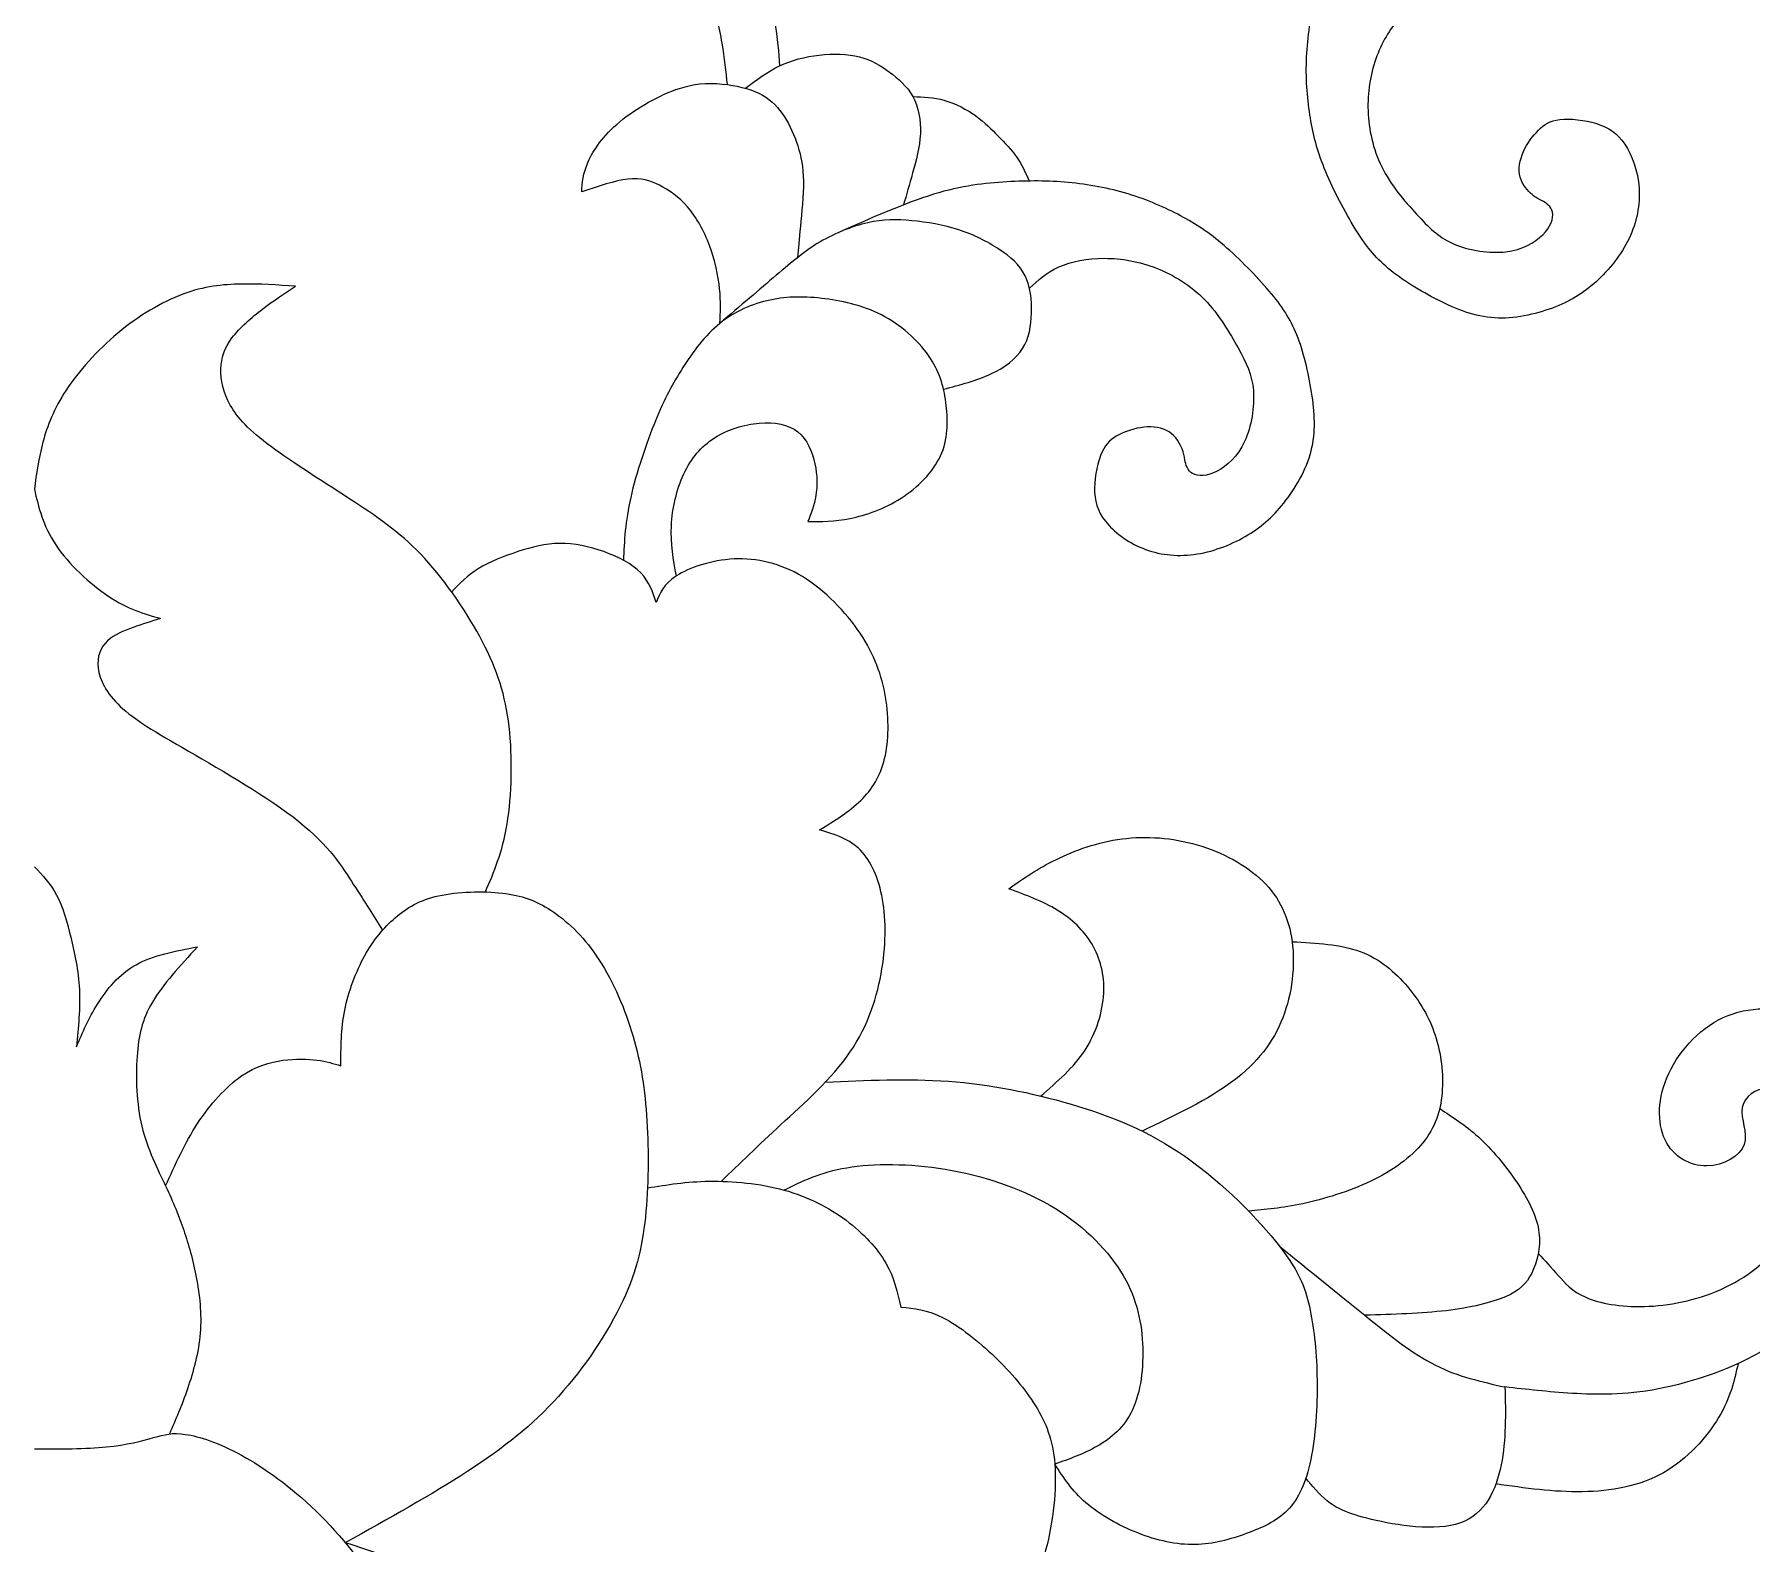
# Model space of a CAD drawing. Header units: inches. Extents: x 3.3 to 19.3, y -1.1 to 16.4.
# Drawn here: x 11.262 to 14.39, y 2.91 to 5.661 of the extents above; entities that cross this region are included whole.
import ezdxf

# ---------------------------------------------------------------- set-up
doc = ezdxf.new("R2010")
doc.units = ezdxf.units.IN
doc.header["$MEASUREMENT"] = 0
doc.layers.add('DV1_Layer_2', color=7, linetype='Continuous')

# ---------------------------------------------------------------- blocks, each defined once
blk = doc.blocks.new('SE')
at = {"layer": 'DV1_Layer_2', "color": 7, "linetype": 'Continuous'}
for points, knots in [([(12.5245, 5.569), (12.522, 5.5927), (12.5196, 5.6164), (12.5102, 5.6733), (12.5033, 5.7066), (12.4907, 5.7384), (12.4781, 5.7702), (12.4597, 5.8006), (12.4408, 5.8279), (12.4219, 5.8551), (12.4024, 5.8792), (12.3789, 5.9007), (12.3554, 5.9222), (12.3279, 5.9411), (12.2803, 5.9686), (12.2602, 5.9772), (12.2081, 5.9841), (12.1759, 5.9824), (12.1464, 5.9726), (12.1169, 5.9629), (12.0899, 5.9451), (12.0756, 5.9296), (12.0613, 5.9142), (12.0596, 5.901), (12.071, 5.874), (12.0842, 5.8603), (12.098, 5.8531), (12.1117, 5.8459), (12.1261, 5.8453), (12.1404, 5.8448), (12.1175, 5.8287), (12.0945, 5.8127), (12.0727, 5.8024), (12.051, 5.792), (12.0303, 5.7874), (12.0077, 5.7857), (11.985, 5.784), (11.9604, 5.7852), (11.9162, 5.8115), (11.8967, 5.8368), (11.8715, 5.8889), (11.8658, 5.9159), (11.8646, 5.9428), (11.8635, 5.9698), (11.8669, 5.9967), (11.885, 6.0233), (11.9031, 6.05), (11.9358, 6.0763), (12.0304, 6.1199), (12.0923, 6.1371), (12.1559, 6.1383), (12.2195, 6.1395), (12.2849, 6.1246), (12.395, 6.0684), (12.4397, 6.0271), (12.4993, 5.9635), (12.5142, 5.9411), (12.5303, 5.9124), (12.5463, 5.8838), (12.5635, 5.8488), (12.5778, 5.8084), (12.5922, 5.768), (12.6037, 5.7221), (12.6101, 5.687), (12.6165, 5.6518), (12.6179, 5.6274), (12.6192, 5.6031)], [0, 0, 0, 0, 0.038462, 0.038462, 0.076923, 0.076923, 0.076923, 0.115385, 0.115385, 0.115385, 0.153846, 0.153846, 0.153846, 0.192308, 0.192308, 0.230769, 0.230769, 0.269231, 0.269231, 0.269231, 0.307692, 0.307692, 0.307692, 0.346154, 0.346154, 0.384615, 0.384615, 0.384615, 0.423077, 0.423077, 0.423077, 0.461538, 0.461538, 0.461538, 0.5, 0.5, 0.5, 0.538462, 0.538462, 0.576923, 0.576923, 0.615385, 0.615385, 0.615385, 0.653846, 0.653846, 0.653846, 0.692308, 0.692308, 0.730769, 0.730769, 0.730769, 0.769231, 0.769231, 0.807692, 0.807692, 0.846154, 0.846154, 0.846154, 0.884615, 0.884615, 0.884615, 0.923077, 0.923077, 0.923077, 1, 1, 1, 1]), ([(13.7982, 5.7234), (13.7797, 5.7132), (13.7612, 5.7031), (13.7281, 5.6663), (13.7134, 5.6398), (13.7038, 5.6103), (13.6943, 5.5809), (13.6898, 5.5486), (13.6918, 5.5148), (13.6938, 5.481), (13.7022, 5.4457), (13.7194, 5.4133), (13.7366, 5.3809), (13.7626, 5.3513), (13.784, 5.3284), (13.8055, 5.3054), (13.8225, 5.289), (13.8493, 5.2779), (13.8762, 5.2668), (13.9128, 5.2609), (13.9426, 5.2645), (13.9724, 5.268), (13.9954, 5.2811), (14.024, 5.3098), (14.0296, 5.3254), (14.0275, 5.3364), (14.0253, 5.3473), (14.0153, 5.3536), (14.0084, 5.3573), (14.0015, 5.3611), (13.9976, 5.3623), (13.9903, 5.3686), (13.983, 5.3749), (13.9723, 5.3863), (13.9684, 5.4005), (13.9646, 5.4147), (13.9677, 5.4317), (13.9813, 5.4623), (13.9917, 5.4758), (14.002, 5.486), (14.0122, 5.4963), (14.0223, 5.5032), (14.0408, 5.5054), (14.0593, 5.5075), (14.0861, 5.5048), (14.1077, 5.4981), (14.1294, 5.4913), (14.1458, 5.4806), (14.1592, 5.4606), (14.1725, 5.4405), (14.1829, 5.4112), (14.1851, 5.3807), (14.1872, 5.3502), (14.1811, 5.3184), (14.1669, 5.2887), (14.1527, 5.2589), (14.1304, 5.2312), (14.1069, 5.2099), (14.0834, 5.1886), (14.0587, 5.1737), (14.0272, 5.1619), (13.9956, 5.1502), (13.9572, 5.1416), (13.9215, 5.1438), (13.8858, 5.1461), (13.8527, 5.1593), (13.8195, 5.1761), (13.7864, 5.1928), (13.7533, 5.2133), (13.7284, 5.234), (13.7035, 5.2548), (13.6868, 5.2759), (13.6681, 5.3063), (13.6494, 5.3368), (13.6286, 5.3768), (13.6144, 5.4103), (13.6003, 5.4438), (13.5929, 5.471), (13.5874, 5.5023), (13.5819, 5.5336), (13.5783, 5.5691), (13.5791, 5.6056), (13.5798, 5.6422), (13.5847, 5.6798), (13.5928, 5.7157), (13.6009, 5.7517), (13.612, 5.786), (13.6263, 5.8227), (13.6407, 5.8593), (13.6582, 5.8983), (13.6892, 5.9426), (13.7202, 5.9869), (13.7649, 6.0365), (13.8095, 6.0862)], [0, 0, 0, 0, 0.030303, 0.030303, 0.060606, 0.060606, 0.060606, 0.090909, 0.090909, 0.090909, 0.121212, 0.121212, 0.121212, 0.151515, 0.151515, 0.151515, 0.181818, 0.181818, 0.181818, 0.212121, 0.212121, 0.212121, 0.242424, 0.242424, 0.272727, 0.272727, 0.272727, 0.30303, 0.30303, 0.30303, 0.333333, 0.333333, 0.333333, 0.363636, 0.363636, 0.363636, 0.393939, 0.393939, 0.424242, 0.424242, 0.424242, 0.454545, 0.454545, 0.454545, 0.484848, 0.484848, 0.484848, 0.515152, 0.515152, 0.515152, 0.545455, 0.545455, 0.545455, 0.575758, 0.575758, 0.575758, 0.606061, 0.606061, 0.606061, 0.636364, 0.636364, 0.636364, 0.666667, 0.666667, 0.666667, 0.69697, 0.69697, 0.69697, 0.727273, 0.727273, 0.727273, 0.757576, 0.757576, 0.757576, 0.787879, 0.787879, 0.787879, 0.818182, 0.818182, 0.818182, 0.848485, 0.848485, 0.848485, 0.878788, 0.878788, 0.878788, 0.909091, 0.909091, 0.909091, 0.939394, 0.939394, 0.939394, 1, 1, 1, 1]), ([(12.5572, 5.5624), (12.5771, 5.5774), (12.597, 5.5924), (12.6192, 5.6031), (12.6415, 5.6137), (12.6661, 5.62), (12.6917, 5.6229), (12.7172, 5.6258), (12.7435, 5.6252), (12.765, 5.6197), (12.7865, 5.6143), (12.8032, 5.604), (12.8195, 5.5919), (12.8358, 5.5799), (12.8519, 5.5661), (12.8622, 5.5472), (12.8725, 5.5283), (12.8771, 5.5042), (12.8748, 5.4549), (12.868, 5.4297), (12.8619, 5.408), (12.8559, 5.3863), (12.8506, 5.3681), (12.8454, 5.3499)], [0, 0, 0, 0, 0.111111, 0.111111, 0.111111, 0.222222, 0.222222, 0.222222, 0.333333, 0.333333, 0.333333, 0.444444, 0.444444, 0.444444, 0.555556, 0.555556, 0.555556, 0.666667, 0.666667, 0.777778, 0.777778, 0.777778, 1, 1, 1, 1]), ([(12.5107, 5.1339), (12.5117, 5.1536), (12.5127, 5.1732), (12.5103, 5.1971), (12.5079, 5.221), (12.5022, 5.2491), (12.4921, 5.2757), (12.4821, 5.3024), (12.4678, 5.3276), (12.4357, 5.3649), (12.4179, 5.3769), (12.4007, 5.3855), (12.3835, 5.3941), (12.3669, 5.3993), (12.3199, 5.3941), (12.2895, 5.3838), (12.2591, 5.3735), (12.2602, 5.3901), (12.2614, 5.4068), (12.2708, 5.4282), (12.2803, 5.4497), (12.2981, 5.4761), (12.3284, 5.5013), (12.3588, 5.5266), (12.4018, 5.5507), (12.4724, 5.5736), (12.4999, 5.5724), (12.5245, 5.569), (12.5492, 5.5656), (12.571, 5.5598), (12.5882, 5.5501), (12.6054, 5.5403), (12.618, 5.5266), (12.6283, 5.5105), (12.6386, 5.4945), (12.6467, 5.4761), (12.6527, 5.4572), (12.6587, 5.4383), (12.6627, 5.4188), (12.663, 5.393), (12.6633, 5.3672), (12.6598, 5.3351), (12.6574, 5.3108), (12.655, 5.2865), (12.6536, 5.2701), (12.6521, 5.2536)], [0, 0, 0, 0, 0.058824, 0.058824, 0.058824, 0.117647, 0.117647, 0.117647, 0.176471, 0.176471, 0.235294, 0.235294, 0.235294, 0.294118, 0.294118, 0.352941, 0.352941, 0.352941, 0.411765, 0.411765, 0.411765, 0.470588, 0.470588, 0.470588, 0.529412, 0.529412, 0.588235, 0.588235, 0.588235, 0.647059, 0.647059, 0.647059, 0.705882, 0.705882, 0.705882, 0.764706, 0.764706, 0.764706, 0.823529, 0.823529, 0.823529, 0.882353, 0.882353, 0.882353, 1, 1, 1, 1]), ([(12.8622, 5.5472), (12.8813, 5.5466), (12.9004, 5.5461), (12.9203, 5.5403), (12.9402, 5.5346), (12.9608, 5.5237), (12.9935, 5.5002), (13.0056, 5.4876), (13.0176, 5.4753), (13.0296, 5.4629), (13.0417, 5.4509), (13.0511, 5.4373), (13.0606, 5.4237), (13.0675, 5.4085), (13.0744, 5.3934)], [0, 0, 0, 0, 0.166667, 0.166667, 0.166667, 0.333333, 0.333333, 0.5, 0.5, 0.5, 0.666667, 0.666667, 0.666667, 1, 1, 1, 1]), ([(13.0747, 5.1978), (13.0901, 5.2122), (13.1054, 5.2266), (13.1506, 5.2468), (13.1804, 5.2525), (13.2114, 5.2525), (13.2423, 5.2525), (13.2745, 5.2468), (13.306, 5.2345), (13.3375, 5.2221), (13.3685, 5.2032), (13.4195, 5.1505), (13.4396, 5.1166), (13.4548, 5.0891), (13.47, 5.0616), (13.4803, 5.0404), (13.4826, 5.0114), (13.4849, 4.9825), (13.4791, 4.9458), (13.4539, 4.8913), (13.4344, 4.8735), (13.4164, 4.8644), (13.3983, 4.8552), (13.3817, 4.8546), (13.3719, 4.8601), (13.3622, 4.8655), (13.3593, 4.877), (13.3579, 4.8847), (13.3564, 4.8925), (13.3564, 4.8965), (13.3527, 4.9054), (13.349, 4.9143), (13.3415, 4.928), (13.3292, 4.936), (13.3169, 4.9441), (13.2997, 4.9464), (13.2831, 4.9446), (13.2664, 4.9429), (13.2504, 4.9372), (13.2375, 4.9306), (13.2246, 4.924), (13.2148, 4.9165), (13.2071, 4.8996), (13.1993, 4.8827), (13.1936, 4.8563), (13.1933, 4.8337), (13.193, 4.8111), (13.1982, 4.7921), (13.2131, 4.7732), (13.228, 4.7543), (13.2527, 4.7354), (13.281, 4.7239), (13.3094, 4.7124), (13.3415, 4.7084), (13.3742, 4.7127), (13.4069, 4.717), (13.4401, 4.7296), (13.4677, 4.7454), (13.4952, 4.7612), (13.517, 4.7801), (13.5588, 4.8328), (13.5789, 4.8667), (13.5878, 4.9014), (13.5967, 4.936), (13.5944, 4.9716), (13.5829, 5.045), (13.5737, 5.0828), (13.5617, 5.1129), (13.5497, 5.143), (13.5347, 5.1654), (13.5115, 5.1926), (13.4883, 5.2198), (13.4568, 5.252), (13.4293, 5.2757), (13.4017, 5.2995), (13.3782, 5.315), (13.3501, 5.3299), (13.322, 5.3448), (13.2894, 5.3592), (13.2544, 5.3698), (13.2194, 5.3804), (13.1821, 5.3873), (13.1088, 5.3941), (13.0726, 5.3941), (12.9941, 5.3896), (12.9517, 5.385), (12.8999, 5.3691), (12.8482, 5.3533), (12.7872, 5.3262), (12.7261, 5.2991)], [0, 0, 0, 0, 0.030303, 0.030303, 0.060606, 0.060606, 0.060606, 0.090909, 0.090909, 0.090909, 0.121212, 0.121212, 0.151515, 0.151515, 0.151515, 0.181818, 0.181818, 0.181818, 0.212121, 0.212121, 0.242424, 0.242424, 0.242424, 0.272727, 0.272727, 0.272727, 0.30303, 0.30303, 0.30303, 0.333333, 0.333333, 0.333333, 0.363636, 0.363636, 0.363636, 0.393939, 0.393939, 0.393939, 0.424242, 0.424242, 0.424242, 0.454545, 0.454545, 0.454545, 0.484848, 0.484848, 0.484848, 0.515152, 0.515152, 0.515152, 0.545455, 0.545455, 0.545455, 0.575758, 0.575758, 0.575758, 0.606061, 0.606061, 0.606061, 0.636364, 0.636364, 0.666667, 0.666667, 0.666667, 0.69697, 0.69697, 0.727273, 0.727273, 0.727273, 0.757576, 0.757576, 0.757576, 0.787879, 0.787879, 0.787879, 0.818182, 0.818182, 0.818182, 0.848485, 0.848485, 0.848485, 0.878788, 0.878788, 0.909091, 0.909091, 0.939394, 0.939394, 0.939394, 1, 1, 1, 1]), ([(12.9181, 5.0137), (12.9484, 5.0218), (12.9787, 5.03), (13.0042, 5.0418), (13.0296, 5.0536), (13.0709, 5.0845), (13.0778, 5.1293), (13.0784, 5.1528), (13.0789, 5.1763), (13.0766, 5.2009), (13.0669, 5.2207), (13.0572, 5.2405), (13.04, 5.2554), (13.019, 5.2691), (12.9981, 5.2829), (12.9734, 5.2955), (12.9459, 5.3044), (12.9184, 5.3133), (12.888, 5.3185), (12.8605, 5.321), (12.833, 5.3236), (12.8083, 5.3236), (12.7802, 5.3173), (12.7521, 5.311), (12.7206, 5.2984), (12.6661, 5.2663), (12.6432, 5.2468), (12.6135, 5.2215), (12.5838, 5.1962), (12.5473, 5.165), (12.5107, 5.1339)], [0, 0, 0, 0, 0.083333, 0.083333, 0.083333, 0.166667, 0.25, 0.25, 0.25, 0.333333, 0.333333, 0.333333, 0.416667, 0.416667, 0.416667, 0.5, 0.5, 0.5, 0.583333, 0.583333, 0.583333, 0.666667, 0.666667, 0.666667, 0.75, 0.75, 0.833333, 0.833333, 0.833333, 1, 1, 1, 1]), ([(12.0836, 4.0976), (12.0991, 4.1336), (12.1146, 4.1696), (12.1232, 4.2217), (12.1318, 4.2738), (12.1335, 4.3421), (12.1203, 4.4562), (12.1054, 4.502), (12.0785, 4.5536), (12.0515, 4.6052), (12.0125, 4.6626), (11.934, 4.748), (11.8944, 4.7761), (11.8446, 4.8088), (11.7947, 4.8414), (11.7345, 4.8787), (11.6938, 4.9088), (11.6531, 4.9389), (11.6318, 4.9618), (11.619, 4.9848), (11.6061, 5.0077), (11.6015, 5.0306), (11.602, 5.051), (11.6026, 5.0713), (11.6083, 5.0891), (11.6221, 5.1075), (11.6359, 5.1258), (11.6577, 5.1447), (11.6783, 5.1605), (11.6989, 5.1763), (11.7184, 5.1889), (11.7379, 5.2015), (11.7052, 5.2038), (11.6726, 5.2061), (11.639, 5.2055), (11.6055, 5.2049), (11.5711, 5.2015), (11.4943, 5.1728), (11.4518, 5.1476), (11.414, 5.1161), (11.3761, 5.0845), (11.3429, 5.0467), (11.3202, 5.0123), (11.2976, 4.9779), (11.2856, 4.9469), (11.2776, 4.9174), (11.2697, 4.8879), (11.2659, 4.8598), (11.2621, 4.8317), (11.2699, 4.7984), (11.2777, 4.7652), (11.3245, 4.6952), (11.3635, 4.6585), (11.3979, 4.6359), (11.4323, 4.6133), (11.4621, 4.6047), (11.492, 4.5961), (11.4753, 4.5909), (11.4587, 4.5857), (11.4249, 4.5737), (11.4077, 4.5668), (11.3954, 4.5551), (11.383, 4.5433), (11.3756, 4.5267), (11.3807, 4.4848), (11.3933, 4.4596), (11.4186, 4.4358), (11.4438, 4.412), (11.4816, 4.3897), (11.543, 4.3541), (11.6043, 4.3186), (11.6892, 4.2698), (11.7439, 4.226), (11.7987, 4.1821), (11.8233, 4.1431), (11.8437, 4.1109), (11.8642, 4.0788), (11.8803, 4.0534), (11.8965, 4.028)], [0, 0, 0, 0, 0.034483, 0.034483, 0.034483, 0.068966, 0.068966, 0.103448, 0.103448, 0.103448, 0.137931, 0.137931, 0.172414, 0.172414, 0.172414, 0.206897, 0.206897, 0.206897, 0.241379, 0.241379, 0.241379, 0.275862, 0.275862, 0.275862, 0.310345, 0.310345, 0.310345, 0.344828, 0.344828, 0.344828, 0.37931, 0.37931, 0.37931, 0.413793, 0.413793, 0.413793, 0.448276, 0.448276, 0.482759, 0.482759, 0.482759, 0.517241, 0.517241, 0.517241, 0.551724, 0.551724, 0.551724, 0.586207, 0.586207, 0.586207, 0.62069, 0.62069, 0.655172, 0.655172, 0.655172, 0.689655, 0.689655, 0.689655, 0.724138, 0.724138, 0.758621, 0.758621, 0.758621, 0.793103, 0.793103, 0.827586, 0.827586, 0.827586, 0.862069, 0.862069, 0.862069, 0.896552, 0.896552, 0.896552, 0.931034, 0.931034, 0.931034, 1, 1, 1, 1]), ([(12.4315, 4.6735), (12.4263, 4.7031), (12.4211, 4.7328), (12.4225, 4.7649), (12.4239, 4.7969), (12.432, 4.8314), (12.4452, 4.8596), (12.4584, 4.8878), (12.4768, 4.9096), (12.501, 4.9252), (12.5251, 4.9407), (12.5849, 4.9591), (12.6608, 4.9453), (12.6792, 4.8993), (12.6838, 4.878), (12.6884, 4.8567), (12.6884, 4.8372), (12.6855, 4.8199), (12.6827, 4.8027), (12.6769, 4.7877), (12.6712, 4.7728), (12.6953, 4.7728), (12.7436, 4.7728), (12.8103, 4.7958), (12.8408, 4.8153), (12.8713, 4.8349), (12.9265, 4.8901), (12.9265, 4.9867), (12.9127, 5.0419), (12.8943, 5.0701), (12.8759, 5.0982), (12.846, 5.127), (12.8115, 5.146), (12.777, 5.1649), (12.6988, 5.1833), (12.6022, 5.1833), (12.5378, 5.1557), (12.5107, 5.1339), (12.4837, 5.112), (12.44, 5.0522), (12.4101, 4.997), (12.3934, 4.9562), (12.3768, 4.9154), (12.3584, 4.8613), (12.3483, 4.8168), (12.3383, 4.7722), (12.3366, 4.7371), (12.335, 4.7021)], [0, 0, 0, 0, 0.045455, 0.045455, 0.045455, 0.090909, 0.090909, 0.090909, 0.136364, 0.136364, 0.136364, 0.181818, 0.227273, 0.272727, 0.272727, 0.272727, 0.318182, 0.318182, 0.318182, 0.363636, 0.363636, 0.363636, 0.409091, 0.454545, 0.454545, 0.454545, 0.5, 0.545455, 0.590909, 0.590909, 0.590909, 0.636364, 0.636364, 0.636364, 0.681818, 0.727273, 0.772727, 0.772727, 0.772727, 0.818182, 0.863636, 0.863636, 0.863636, 0.909091, 0.909091, 0.909091, 1, 1, 1, 1]), ([(12.5136, 3.5703), (12.5469, 3.6026), (12.5801, 3.6349), (12.622, 3.6735), (12.6638, 3.712), (12.7143, 3.7567), (12.7478, 3.8057), (12.7814, 3.8547), (12.798, 3.9081), (12.806, 3.9576), (12.8141, 4.0072), (12.8135, 4.0531), (12.8058, 4.0909), (12.798, 4.1288), (12.7831, 4.1586), (12.743, 4.1959), (12.7177, 4.2033), (12.6925, 4.2108), (12.7195, 4.2274), (12.7464, 4.244), (12.7883, 4.2847), (12.8032, 4.3088), (12.8109, 4.341), (12.8186, 4.3731), (12.8192, 4.4134), (12.8126, 4.4526), (12.806, 4.4919), (12.7923, 4.5302), (12.7662, 4.5692), (12.7401, 4.6081), (12.7017, 4.6477), (12.6612, 4.6723), (12.6206, 4.6969), (12.578, 4.7065), (12.5366, 4.7045), (12.4952, 4.7024), (12.4549, 4.6886), (12.4315, 4.6735), (12.4081, 4.6584), (12.4015, 4.6418), (12.395, 4.6253), (12.3887, 4.6442), (12.3823, 4.6631), (12.3508, 4.6952), (12.3256, 4.7084), (12.2992, 4.7179), (12.2728, 4.7273), (12.2453, 4.7331), (12.2192, 4.7328), (12.1931, 4.7325), (12.1685, 4.7262), (12.1175, 4.7096), (12.0911, 4.6993), (12.0708, 4.6867), (12.0506, 4.6741), (12.0365, 4.6592), (12.0223, 4.6444)], [0, 0, 0, 0, 0.047619, 0.047619, 0.047619, 0.095238, 0.095238, 0.095238, 0.142857, 0.142857, 0.142857, 0.190476, 0.190476, 0.190476, 0.238095, 0.238095, 0.285714, 0.285714, 0.285714, 0.333333, 0.333333, 0.380952, 0.380952, 0.380952, 0.428571, 0.428571, 0.428571, 0.47619, 0.47619, 0.47619, 0.52381, 0.52381, 0.52381, 0.571429, 0.571429, 0.571429, 0.619048, 0.619048, 0.619048, 0.666667, 0.666667, 0.666667, 0.714286, 0.714286, 0.761905, 0.761905, 0.761905, 0.809524, 0.809524, 0.809524, 0.857143, 0.857143, 0.904762, 0.904762, 0.904762, 1, 1, 1, 1]), ([(13.0951, 3.7257), (13.1251, 3.7515), (13.1552, 3.7774), (13.1967, 3.8413), (13.2082, 3.8792), (13.2099, 3.9132), (13.2117, 3.9471), (13.1956, 4.0069), (13.13, 4.069), (13.0679, 4.092), (13.0369, 4.1035), (13.0633, 4.1219), (13.0898, 4.1403), (13.1237, 4.157), (13.1576, 4.1736), (13.199, 4.1886), (13.2433, 4.1943), (13.2876, 4.2001), (13.3347, 4.1966), (13.3801, 4.1834), (13.4256, 4.1702), (13.4693, 4.1472), (13.4997, 4.1173), (13.5302, 4.0874), (13.5647, 4.0138), (13.5532, 3.9126), (13.536, 3.8683), (13.5187, 3.824), (13.49, 3.7861), (13.4454, 3.7527), (13.4008, 3.7193), (13.3404, 3.6905), (13.2799, 3.6617)], [0, 0, 0, 0, 0.071429, 0.071429, 0.142857, 0.142857, 0.142857, 0.214286, 0.285714, 0.357143, 0.357143, 0.357143, 0.428571, 0.428571, 0.428571, 0.5, 0.5, 0.5, 0.571429, 0.571429, 0.571429, 0.642857, 0.642857, 0.642857, 0.714286, 0.785714, 0.785714, 0.785714, 0.857143, 0.857143, 0.857143, 1, 1, 1, 1]), ([(11.2621, 4.1437), (11.2768, 4.1282), (11.2915, 4.1127), (11.3026, 4.0918), (11.3136, 4.0709), (11.3211, 4.0445), (11.3283, 4.0153), (11.3354, 3.986), (11.3423, 3.9539), (11.3458, 3.8863), (11.3423, 3.8507), (11.3389, 3.8152), (11.3498, 3.841), (11.3607, 3.8668), (11.3773, 3.8934), (11.3939, 3.9201), (11.4163, 3.9476), (11.4475, 3.9651), (11.4788, 3.9826), (11.5189, 3.99), (11.559, 3.9975), (11.5275, 3.9631), (11.496, 3.9287), (11.4771, 3.8969), (11.4581, 3.8651), (11.4518, 3.8358), (11.4492, 3.7977), (11.4467, 3.7596), (11.4478, 3.7125), (11.4679, 3.6288), (11.4868, 3.5921), (11.5011, 3.5618), (11.5155, 3.5314), (11.5252, 3.5073), (11.5341, 3.4812), (11.543, 3.4551), (11.551, 3.427), (11.557, 3.3955), (11.563, 3.364), (11.5671, 3.329), (11.5642, 3.2937), (11.5613, 3.2585), (11.5516, 3.2229), (11.5411, 3.1922), (11.5306, 3.1615), (11.5193, 3.1357), (11.5081, 3.1098)], [0, 0, 0, 0, 0.058824, 0.058824, 0.058824, 0.117647, 0.117647, 0.117647, 0.176471, 0.176471, 0.235294, 0.235294, 0.235294, 0.294118, 0.294118, 0.294118, 0.352941, 0.352941, 0.352941, 0.411765, 0.411765, 0.411765, 0.470588, 0.470588, 0.470588, 0.529412, 0.529412, 0.529412, 0.588235, 0.588235, 0.647059, 0.647059, 0.647059, 0.705882, 0.705882, 0.705882, 0.764706, 0.764706, 0.764706, 0.823529, 0.823529, 0.823529, 0.882353, 0.882353, 0.882353, 1, 1, 1, 1]), ([(11.5011, 3.5618), (11.5187, 3.6009), (11.5363, 3.6401), (11.5825, 3.7108), (11.6112, 3.7424), (11.6384, 3.7616), (11.6657, 3.7808), (11.6915, 3.7877), (11.715, 3.7908), (11.7385, 3.794), (11.7597, 3.7934), (11.7769, 3.7911), (11.7941, 3.7888), (11.8073, 3.7848), (11.8205, 3.7808), (11.8205, 3.814), (11.8205, 3.8473), (11.8274, 3.882), (11.8342, 3.9167), (11.848, 3.9528), (11.8801, 4.0107), (11.8985, 4.0325), (11.9194, 4.0505), (11.9403, 4.0686), (11.9638, 4.0829), (11.9985, 4.0907), (12.0332, 4.0984), (12.0791, 4.0996), (12.1146, 4.0955), (12.1501, 4.0915), (12.1754, 4.0823), (12.2029, 4.0643), (12.2304, 4.0462), (12.2602, 4.0193), (12.2863, 3.9809), (12.3124, 3.9425), (12.3348, 3.8926), (12.3651, 3.7945), (12.3732, 3.7464), (12.3812, 3.6352), (12.3812, 3.5721), (12.3709, 3.4591), (12.3606, 3.4093), (12.3339, 3.3522), (12.3072, 3.2952), (12.2642, 3.2309), (12.2167, 3.1782), (12.1691, 3.1255), (12.1169, 3.0842), (12.0514, 3.0417), (11.9859, 2.9991), (11.9071, 2.9554), (11.8284, 2.9116)], [0, 0, 0, 0, 0.05, 0.05, 0.1, 0.1, 0.1, 0.15, 0.15, 0.15, 0.2, 0.2, 0.2, 0.25, 0.25, 0.25, 0.3, 0.3, 0.3, 0.35, 0.35, 0.4, 0.4, 0.4, 0.45, 0.45, 0.45, 0.5, 0.5, 0.5, 0.55, 0.55, 0.55, 0.6, 0.6, 0.6, 0.65, 0.65, 0.7, 0.7, 0.75, 0.75, 0.8, 0.8, 0.8, 0.85, 0.85, 0.85, 0.9, 0.9, 0.9, 1, 1, 1, 1]), ([(13.5532, 4.0069), (13.5973, 4.0046), (13.6414, 4.0023), (13.6772, 3.9891), (13.7131, 3.9758), (13.7407, 3.9517), (13.7631, 3.9252), (13.7855, 3.8988), (13.8028, 3.87), (13.8137, 3.8367), (13.8246, 3.8033), (13.8292, 3.7654), (13.8263, 3.7315), (13.8235, 3.6975), (13.8131, 3.6676), (13.7913, 3.6406), (13.7694, 3.6136), (13.7361, 3.5894), (13.6964, 3.5705), (13.6567, 3.5515), (13.6107, 3.5377), (13.5726, 3.5295), (13.5344, 3.5213), (13.5042, 3.5186), (13.4739, 3.516)], [0, 0, 0, 0, 0.111111, 0.111111, 0.111111, 0.222222, 0.222222, 0.222222, 0.333333, 0.333333, 0.333333, 0.444444, 0.444444, 0.444444, 0.555556, 0.555556, 0.555556, 0.666667, 0.666667, 0.666667, 0.777778, 0.777778, 0.777778, 1, 1, 1, 1]), ([(14.0016, 3.439), (14.0135, 3.4259), (14.0255, 3.4128), (14.0377, 3.3988), (14.05, 3.3847), (14.0627, 3.3698), (14.088, 3.3589), (14.1133, 3.3479), (14.1892, 3.3341), (14.3375, 3.3617), (14.4226, 3.4261), (14.4473, 3.4647), (14.4721, 3.5032), (14.479, 3.548), (14.4801, 3.5889), (14.4813, 3.6297), (14.4767, 3.6665), (14.4657, 3.6935), (14.4548, 3.7205), (14.4203, 3.755), (14.3766, 3.7251), (14.373, 3.7048), (14.3694, 3.6844), (14.3841, 3.6586), (14.3765, 3.6371), (14.3689, 3.6157), (14.3391, 3.5985), (14.3087, 3.5982), (14.2784, 3.5979), (14.2474, 3.6145), (14.2176, 3.677), (14.2187, 3.7229), (14.2394, 3.767), (14.26, 3.8111), (14.3001, 3.8535), (14.3473, 3.8725), (14.3946, 3.8915), (14.4488, 3.8871), (14.4895, 3.8653), (14.5302, 3.8436), (14.5574, 3.8044), (14.575, 3.7502), (14.5927, 3.696), (14.6008, 3.6268), (14.5962, 3.5649), (14.5916, 3.503), (14.5743, 3.4484), (14.5157, 3.3473), (14.4744, 3.3009), (14.3581, 3.2292), (14.2829, 3.204), (14.2205, 3.192), (14.158, 3.1799), (14.1081, 3.1811), (14.0636, 3.1838), (14.0191, 3.1866), (13.98, 3.191), (13.9409, 3.1954)], [0, 0, 0, 0, 0.043478, 0.043478, 0.043478, 0.086957, 0.086957, 0.086957, 0.130435, 0.173913, 0.217391, 0.217391, 0.217391, 0.26087, 0.26087, 0.26087, 0.304348, 0.304348, 0.304348, 0.347826, 0.391304, 0.391304, 0.391304, 0.434783, 0.434783, 0.434783, 0.478261, 0.478261, 0.478261, 0.521739, 0.521739, 0.565217, 0.565217, 0.565217, 0.608696, 0.608696, 0.608696, 0.652174, 0.652174, 0.652174, 0.695652, 0.695652, 0.695652, 0.73913, 0.73913, 0.73913, 0.782609, 0.782609, 0.826087, 0.826087, 0.869565, 0.869565, 0.869565, 0.913043, 0.913043, 0.913043, 1, 1, 1, 1]), ([(12.7027, 3.7507), (12.7773, 3.7545), (12.8519, 3.7582), (12.9271, 3.7526), (13.0024, 3.747), (13.0783, 3.732), (13.1507, 3.7108), (13.2232, 3.6895), (13.2922, 3.6619), (13.3594, 3.6147), (13.4267, 3.5676), (13.4923, 3.5009), (13.5302, 3.452), (13.5682, 3.4031), (13.5785, 3.3721), (13.586, 3.3353), (13.5935, 3.2985), (13.5981, 3.2559), (13.5986, 3.2076), (13.5992, 3.1593), (13.5958, 3.1053), (13.5871, 3.0633), (13.5785, 3.0213), (13.5647, 2.9914), (13.5446, 2.9707), (13.5245, 2.95), (13.4716, 2.927), (13.4095, 2.9086), (13.3761, 2.9081), (13.3428, 2.9075), (13.3071, 2.9155), (13.272, 2.9293), (13.237, 2.9431), (13.2025, 2.9627), (13.1774, 2.9845), (13.1523, 3.0064), (13.1365, 3.0305), (13.1208, 3.0547)], [0, 0, 0, 0, 0.071429, 0.071429, 0.071429, 0.142857, 0.142857, 0.142857, 0.214286, 0.214286, 0.214286, 0.285714, 0.285714, 0.285714, 0.357143, 0.357143, 0.357143, 0.428571, 0.428571, 0.428571, 0.5, 0.5, 0.5, 0.571429, 0.571429, 0.571429, 0.642857, 0.714286, 0.714286, 0.714286, 0.785714, 0.785714, 0.785714, 0.857143, 0.857143, 0.857143, 1, 1, 1, 1]), ([(13.8263, 3.6998), (13.8495, 3.6849), (13.8727, 3.6699), (13.897, 3.6469), (13.9212, 3.6239), (13.9718, 3.5618), (14.0132, 3.4756), (13.9994, 3.4227), (13.9896, 3.4031), (13.9799, 3.3836), (13.9672, 3.3709), (13.9419, 3.36), (13.9166, 3.3491), (13.8787, 3.3399), (13.8338, 3.3345), (13.789, 3.3292), (13.7372, 3.3277), (13.6855, 3.3262)], [0, 0, 0, 0, 0.125, 0.125, 0.125, 0.25, 0.375, 0.5, 0.5, 0.5, 0.625, 0.625, 0.625, 0.75, 0.75, 0.75, 1, 1, 1, 1]), ([(13.8263, 3.6998), (13.8256, 3.7004), (13.8248, 3.701), (13.824, 3.7015), (13.8233, 3.7021), (13.8226, 3.7027), (13.8219, 3.7033)], [0, 0, 0, 0, 0.333333, 0.333333, 0.333333, 1, 1, 1, 1]), ([(12.6275, 3.5544), (12.6604, 3.5707), (12.6934, 3.5869), (12.7421, 3.5951), (12.7908, 3.6032), (12.8552, 3.6032), (12.9213, 3.5923), (12.9874, 3.5814), (13.0553, 3.5595), (13.1116, 3.5268), (13.168, 3.494), (13.2577, 3.4066), (13.2784, 3.3192), (13.2807, 3.2749), (13.283, 3.2306), (13.2715, 3.1409), (13.2232, 3.1018), (13.1981, 3.0875), (13.173, 3.0731), (13.1469, 3.0639), (13.1208, 3.0547)], [0, 0, 0, 0, 0.111111, 0.111111, 0.111111, 0.222222, 0.222222, 0.222222, 0.333333, 0.333333, 0.333333, 0.444444, 0.555556, 0.555556, 0.555556, 0.666667, 0.777778, 0.777778, 0.777778, 1, 1, 1, 1]), ([(12.3789, 3.5582), (12.4142, 3.564), (12.4496, 3.5698), (12.4919, 3.5704), (12.5343, 3.571), (12.5838, 3.5664), (12.6275, 3.5544), (12.6712, 3.5423), (12.7091, 3.5227), (12.7407, 3.4992), (12.7724, 3.4756), (12.7977, 3.448), (12.8132, 3.421), (12.8287, 3.3939), (12.8345, 3.3675), (12.8402, 3.341), (12.8644, 3.3387), (12.8885, 3.3364), (12.9178, 3.3215), (12.9472, 3.3065), (13.0162, 3.2513), (13.0668, 3.1915), (13.0857, 3.1611), (13.1047, 3.1306), (13.13, 3.0685), (13.1185, 2.9512), (13.1041, 2.8977), (13.0898, 2.8442), (13.0438, 2.7476), (12.9702, 2.72), (12.9374, 2.7126), (12.9046, 2.7051), (12.8759, 2.7039), (12.8471, 2.7028), (12.8506, 2.6844), (12.854, 2.666), (12.8465, 2.6407), (12.8391, 2.6154), (12.8207, 2.5832), (12.7936, 2.5573), (12.7666, 2.5314), (12.731, 2.5119), (12.6924, 2.4981), (12.6539, 2.4843), (12.6125, 2.4762), (12.5665, 2.4722), (12.5205, 2.4682), (12.4699, 2.4682), (12.4245, 2.4929), (12.3791, 2.5176), (12.3388, 2.5671), (12.2922, 2.6148), (12.2457, 2.6625), (12.1928, 2.7085), (12.1381, 2.7499), (12.0835, 2.7913), (12.0272, 2.8281), (11.9753, 2.8543), (11.9233, 2.8805), (11.8758, 2.896), (11.8284, 2.9116)], [0, 0, 0, 0, 0.043478, 0.043478, 0.043478, 0.086957, 0.086957, 0.086957, 0.130435, 0.130435, 0.130435, 0.173913, 0.173913, 0.173913, 0.217391, 0.217391, 0.217391, 0.26087, 0.26087, 0.26087, 0.304348, 0.347826, 0.347826, 0.347826, 0.391304, 0.434783, 0.434783, 0.434783, 0.478261, 0.521739, 0.521739, 0.521739, 0.565217, 0.565217, 0.565217, 0.608696, 0.608696, 0.608696, 0.652174, 0.652174, 0.652174, 0.695652, 0.695652, 0.695652, 0.73913, 0.73913, 0.73913, 0.782609, 0.782609, 0.782609, 0.826087, 0.826087, 0.826087, 0.869565, 0.869565, 0.869565, 0.913043, 0.913043, 0.913043, 1, 1, 1, 1]), ([(13.5302, 3.452), (13.5843, 3.4081), (13.6383, 3.3642), (13.6855, 3.3262), (13.7326, 3.2881), (13.7729, 3.2559), (13.8143, 3.2351), (13.8557, 3.2143), (13.8983, 3.2049), (13.9409, 3.1954), (13.942, 3.1474), (13.9431, 3.0993), (13.9247, 3.0075), (13.9051, 2.9638), (13.8597, 2.9477), (13.8143, 2.9316), (13.743, 2.9431), (13.6975, 2.9541), (13.6521, 2.965), (13.6326, 2.9753), (13.617, 2.9878), (13.6014, 3.0003), (13.5898, 3.0149), (13.5782, 3.0295)], [0, 0, 0, 0, 0.111111, 0.111111, 0.111111, 0.222222, 0.222222, 0.222222, 0.333333, 0.333333, 0.333333, 0.444444, 0.444444, 0.555556, 0.555556, 0.555556, 0.666667, 0.666667, 0.666667, 0.777778, 0.777778, 0.777778, 1, 1, 1, 1]), ([(14.3656, 3.2382), (14.3585, 3.2069), (14.3515, 3.1757), (14.3301, 3.1399), (14.3088, 3.1041), (14.2731, 3.0639), (14.2294, 3.0392), (14.1857, 3.0144), (14.134, 3.0052), (14.0818, 3.0044), (14.0295, 3.0036), (13.9769, 3.0111), (13.9242, 3.0187)], [0, 0, 0, 0, 0.2, 0.2, 0.2, 0.4, 0.4, 0.4, 0.6, 0.6, 0.6, 1, 1, 1, 1]), ([(11.2621, 3.0825), (11.3089, 3.0825), (11.3557, 3.0825), (11.3932, 3.0862), (11.4306, 3.0899), (11.4587, 3.0974), (11.4793, 3.1031), (11.5, 3.1088), (11.5132, 3.1128), (11.5375, 3.1091), (11.5619, 3.1054), (11.5975, 3.0939), (11.6812, 3.0481), (11.7293, 3.0137), (11.7752, 2.9692), (11.821, 2.9248), (11.8646, 2.8703), (11.8939, 2.8141), (11.9231, 2.758), (11.938, 2.7), (11.9459, 2.6664), (11.9538, 2.6328), (11.9546, 2.6235), (11.9535, 2.5708), (11.9515, 2.5273), (11.9399, 2.4833), (11.9283, 2.4392), (11.907, 2.3945), (11.8818, 2.356), (11.8566, 2.3176), (11.8274, 2.2855), (11.7712, 2.2483), (11.7442, 2.2431), (11.712, 2.2401), (11.6798, 2.2372), (11.6423, 2.2364), (11.612, 2.245), (11.5816, 2.2536), (11.5583, 2.2716), (11.535, 2.2895), (11.5324, 2.2528), (11.5298, 2.2161), (11.518, 2.1797), (11.5063, 2.1432), (11.4854, 2.1071), (11.4342, 2.0493), (11.4038, 2.0277), (11.3763, 2.0149), (11.3487, 2.002), (11.324, 1.9978), (11.3055, 1.9958), (11.2869, 1.9937), (11.2745, 1.9937), (11.2621, 1.9937)], [0, 0, 0, 0, 0.05, 0.05, 0.05, 0.1, 0.1, 0.1, 0.15, 0.15, 0.15, 0.2, 0.2, 0.25, 0.25, 0.25, 0.3, 0.3, 0.3, 0.35, 0.35, 0.35, 0.4, 0.4, 0.45, 0.45, 0.45, 0.5, 0.5, 0.5, 0.55, 0.55, 0.6, 0.6, 0.6, 0.65, 0.65, 0.65, 0.7, 0.7, 0.7, 0.75, 0.75, 0.75, 0.8, 0.8, 0.85, 0.85, 0.85, 0.9, 0.9, 0.9, 1, 1, 1, 1])]:
    blk.add_open_spline(points, degree=3, knots=knots, dxfattribs=at)

msp = doc.modelspace()

# ---------------------------------------------------------------- block references
at = {"color": 7}
msp.add_blockref('SE', (0, 0), dxfattribs=at)

doc.saveas('drawing.dxf')
